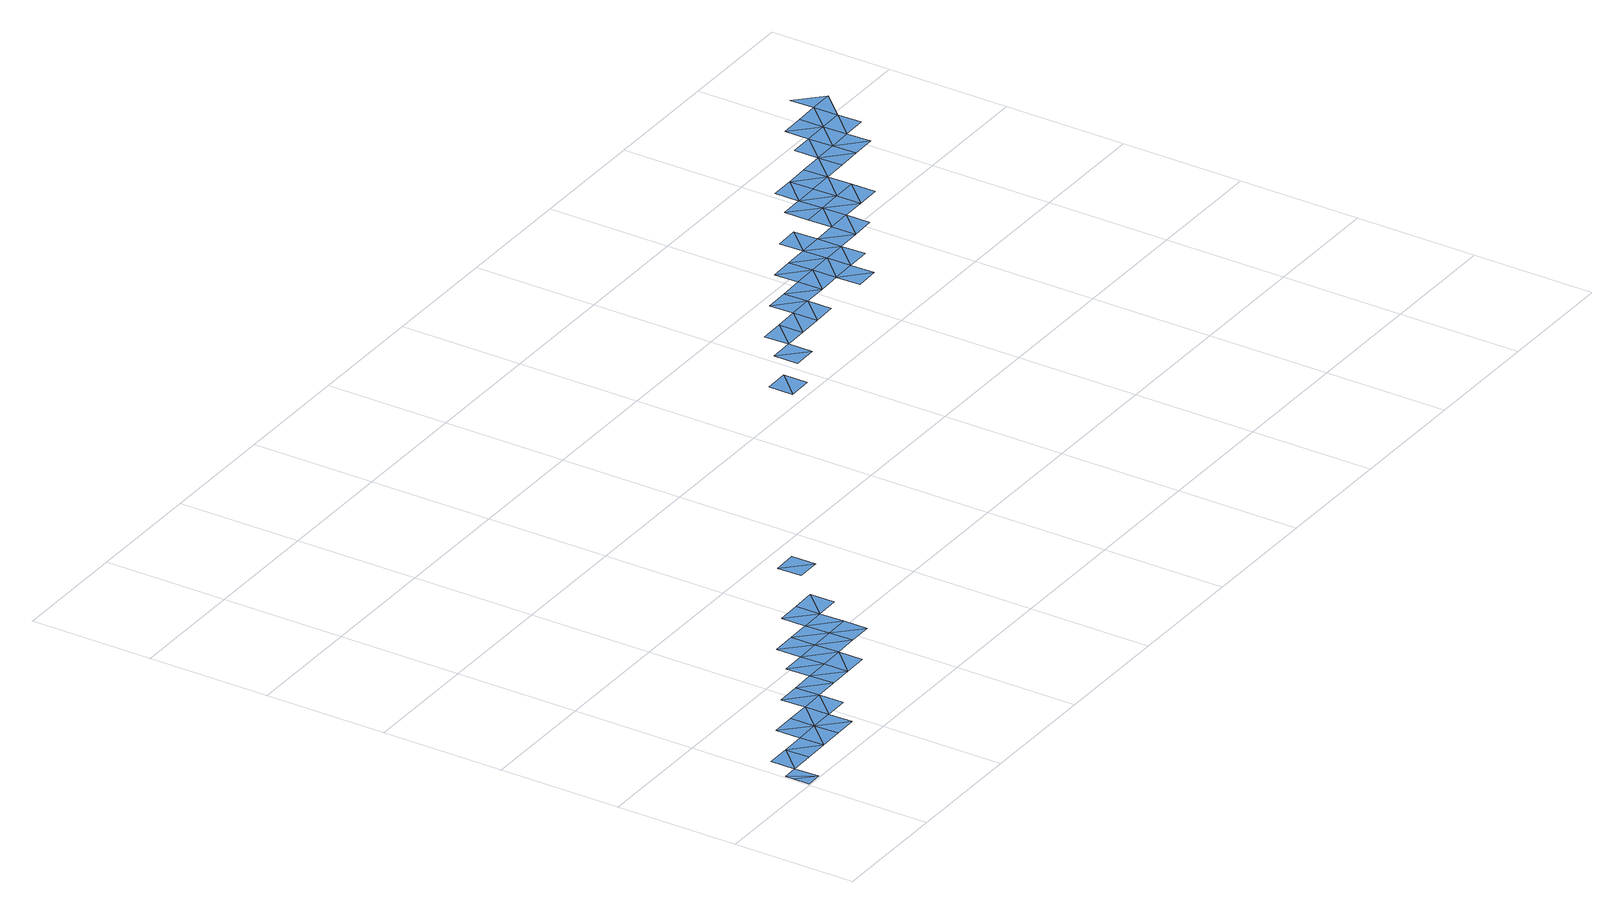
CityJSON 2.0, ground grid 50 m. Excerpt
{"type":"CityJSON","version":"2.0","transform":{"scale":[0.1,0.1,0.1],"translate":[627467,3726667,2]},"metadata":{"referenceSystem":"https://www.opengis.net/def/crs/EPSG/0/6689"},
"CityObjects":{
"waterbody1":{"type":"WaterBody","attributes":{"name":"福岡県津波浸水想定図","class":"1140","function":"2","WaterBodyTsunamiRiskAttribute.description":"1","WaterBodyTsunamiRiskAttribute.rank":"2"},"geometry":[{"type":"MultiSurface","lod":"1","boundaries":[[[0,1,2]],[[2,1,3]],[[1,4,3]],[[5,6,7]],[[8,6,5]],[[9,10,11]],[[11,10,12]],[[13,14,15]],[[15,14,16]],[[17,18,19]],[[19,20,17]],[[21,22,23]],[[21,24,22]],[[25,24,21]],[[24,25,26]],[[27,28,29]],[[29,28,30]],[[30,31,32]],[[30,33,31]],[[34,35,36]],[[37,35,34]],[[37,38,39]],[[37,40,38]],[[38,40,41]],[[41,40,42]],[[41,43,44]]]}]},
"waterbody2":{"type":"WaterBody","attributes":{"name":"福岡県津波浸水想定図","class":"1140","function":"2","WaterBodyTsunamiRiskAttribute.description":"1","WaterBodyTsunamiRiskAttribute.rank":"4"},"geometry":[{"type":"MultiSurface","lod":"1","boundaries":[[[4,6,45]],[[7,6,4]],[[46,47,48]],[[48,47,49]],[[50,51,52]],[[51,53,52]],[[54,55,56]],[[57,54,56]],[[58,59,60]],[[61,59,58]],[[62,13,63]],[[14,13,62]],[[64,65,66]],[[65,64,32]]]}]},
"waterbody3":{"type":"WaterBody","attributes":{"name":"福岡県津波浸水想定図","class":"1140","function":"2","WaterBodyTsunamiRiskAttribute.description":"1","WaterBodyTsunamiRiskAttribute.rank":"1"},"geometry":[{"type":"MultiSurface","lod":"1","boundaries":[[[8,5,67]],[[68,8,67]],[[5,69,67]],[[67,70,68]],[[67,69,71]],[[71,72,67]],[[67,46,70]],[[72,46,67]],[[72,47,46]],[[73,47,72]],[[49,47,74]],[[49,74,75]],[[75,74,76]],[[77,75,78]],[[75,76,78]],[[77,78,50]],[[78,79,50]],[[78,76,79]],[[79,76,80]],[[50,79,51]],[[79,81,51]],[[51,82,53]],[[81,82,51]],[[82,55,53]],[[82,81,83]],[[82,84,55]],[[84,82,83]],[[56,55,84]],[[85,57,56]],[[56,86,85]],[[16,18,15]],[[16,87,18]],[[88,20,19]],[[88,19,89]],[[89,90,91]],[[23,88,89]],[[91,92,89]],[[23,89,92]],[[23,92,21]],[[21,92,93]],[[27,26,25]],[[94,27,25]],[[28,33,30]],[[95,33,28]],[[37,34,96]],[[96,40,37]]]}]},
"waterbody4":{"type":"WaterBody","attributes":{"name":"福岡県津波浸水想定図","class":"1140","function":"2","WaterBodyTsunamiRiskAttribute.description":"1","WaterBodyTsunamiRiskAttribute.rank":"3"},"geometry":[{"type":"MultiSurface","lod":"1","boundaries":[[[97,98,99]],[[98,62,99]],[[15,18,100]],[[17,100,18]],[[88,101,20]],[[88,102,101]],[[23,102,88]],[[22,102,23]],[[22,103,104]],[[103,22,24]],[[29,105,106]],[[106,26,29]],[[29,26,27]],[[105,29,64]],[[29,30,64]],[[64,30,32]],[[31,65,32]],[[31,107,65]],[[35,107,31]],[[36,35,31]],[[39,108,35]],[[37,39,35]],[[39,38,109]],[[109,38,110]],[[110,38,44]],[[44,38,41]],[[44,43,111]]]}]}
},
"vertices":[
[9,4,3],[75,6,3],[8,70,3],[8,104,3],[73,106,3],[273,109,3],[171,207,3],[173,107,3],[271,209,3],[1259,828,2],[1359,830,2],[1257,928,2],[1357,930,2],[2739,1857,1],[2741,1757,1],[2839,1859,1],[2841,1759,1],[2937,1961,1],[2939,1861,1],[3039,1863,1],[3037,1963,1],[3337,1969,1],[3235,2067,1],[3237,1967,1],[3335,2069,1],[3437,1971,1],[3435,2071,1],[3535,2073,1],[3635,2075,1],[3533,2173,1],[3633,2175,1],[3731,2276,1],[3631,2274,1],[3733,2176,1],[3931,2280,1],[3829,2378,1],[3831,2278,1],[3929,2380,1],[4027,2482,1],[3927,2480,1],[4029,2382,1],[4127,2484,1],[4129,2384,1],[4225,2586,1],[4125,2584,1],
[71,205,3],[469,313,2],[569,315,2],[467,413,2],[567,415,2],[765,519,2],[865,521,2],[763,619,2],[863,621,2],[961,723,2],[963,623,2],[1063,625,2],[1061,725,2],[2345,1549,1],[2443,1651,1],[2343,1649,1],[2445,1551,1],[2641,1755,1],[2639,1855,1],[3531,2273,1],[3629,2374,1],[3529,2373,1],
[371,211,3],[269,309,3],[373,111,3],[369,311,3],[473,113,2],[471,213,2],[571,215,2],[669,317,2],[667,417,2],[769,319,2],[665,517,2],[767,419,2],[867,421,2],[869,321,2],[967,423,3],[965,523,3],[1067,425,2],[1065,525,2],[1161,727,2],[1163,627,2],[2941,1761,1],[3137,1965,1],[3139,1865,1],[3141,1765,1],[3241,1767,1],[3239,1867,1],[3339,1869,1],[3537,1973,1],[3735,2076,1],[4031,2282,1],
[2543,1653,1],[2643,1655,1],[2541,1753,1],[2837,1959,1],[3035,2063,1],[3135,2065,1],[3333,2169,1],[3233,2167,1],[3431,2271,1],[3433,2171,1],[3729,2376,1],[3827,2478,1],[3925,2580,1],[4025,2582,1],[4123,2684,1]
]}
